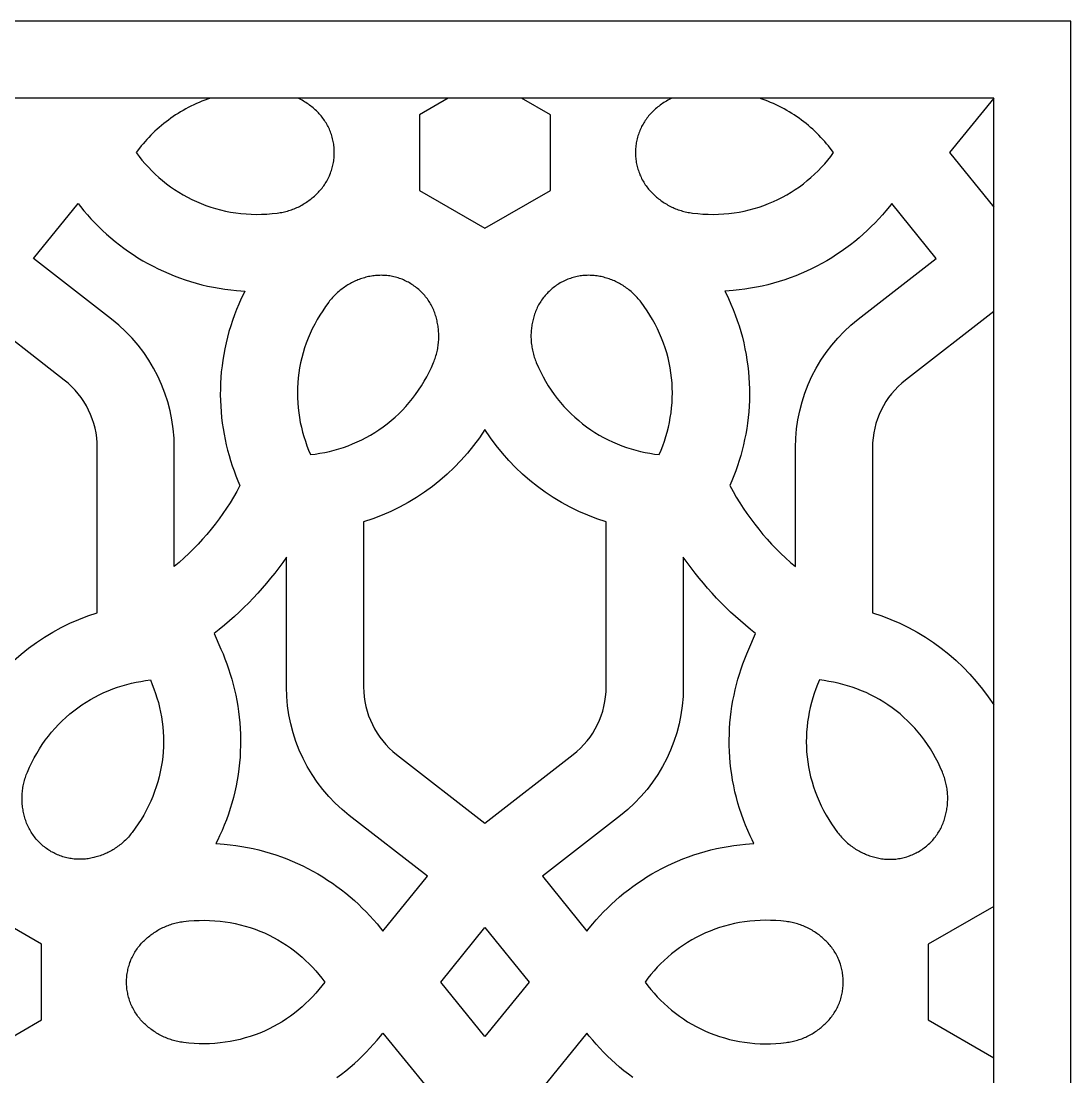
# Model space of a CAD drawing. Extents: x 14322 to 28868, y 1949 to 5319.
# Drawn here: x 27027 to 28868, y 3468 to 5319 of the extents above; entities that cross this region are included whole.
import ezdxf

# ---------------------------------------------------------------- set-up
doc = ezdxf.new("R2010")
doc.units = 0
doc.layers.add('LAYER_01', color=1, linetype='CONTINUOUS')

msp = doc.modelspace()

# ---------------------------------------------------------------- linework, layer by layer
at = {"layer": 'LAYER_01'}
for points in [[(14321.9, 1949.2), (28868, 1949.2), (28868, 5318.8), (14321.9, 5318.8)], [(14457.1, 2084.4), (28732.8, 2084.4), (28732.8, 5183.7), (14457.1, 5183.7)], [(27359.4, 5183.7), (27354.4, 5182), (27349.4, 5180.2), (27344.5, 5178.3), (27339.6, 5176.3), (27334.8, 5174.2), (27330, 5172), (27325.3, 5169.8), (27320.6, 5167.4), (27316, 5164.9), (27311.5, 5162.4), (27307, 5159.8), (27302.6, 5157), (27298.2, 5154.3), (27293.9, 5151.4), (27289.7, 5148.4), (27285.6, 5145.4), (27281.5, 5142.3), (27277.5, 5139.1), (27273.5, 5135.8), (27269.7, 5132.5), (27265.9, 5129.1), (27262.1, 5125.7), (27258.5, 5122.2), (27254.9, 5118.6), (27251.4, 5115), (27248, 5111.3), (27244.7, 5107.6), (27241.4, 5103.8), (27238.2, 5100), (27235.1, 5096.2), (27229.1, 5088.3), (27234.2, 5081.7), (27239.4, 5075.1), (27244.9, 5068.7), (27250.6, 5062.5), (27256.5, 5056.4), (27262.6, 5050.4), (27269, 5044.7), (27275.5, 5039.1), (27282.3, 5033.7), (27289.3, 5028.5), (27296.4, 5023.6), (27303.8, 5018.8), (27311.3, 5014.3), (27319, 5010.1), (27326.9, 5006.1), (27334.9, 5002.3), (27343.1, 4998.9), (27351.4, 4995.7), (27359.9, 4992.8), (27368.4, 4990.1), (27377.1, 4987.8), (27385.9, 4985.8), (27394.8, 4984.1), (27403.7, 4982.6), (27412.7, 4981.5), (27421.8, 4980.7), (27430.9, 4980.2), (27440, 4980), (27449.2, 4980.1), (27458.4, 4980.5), (27467.5, 4981.3), (27476.6, 4982.3), (27479.2, 4982.6), (27481.8, 4983), (27484.3, 4983.5), (27486.8, 4984), (27489.3, 4984.6), (27491.8, 4985.2), (27494.3, 4985.8), (27496.7, 4986.6), (27499.1, 4987.3), (27501.5, 4988.1), (27503.9, 4989), (27506.2, 4989.9), (27508.5, 4990.9), (27510.8, 4991.9), (27513.1, 4992.9), (27515.3, 4994), (27517.5, 4995.2), (27519.7, 4996.3), (27521.9, 4997.6), (27524, 4998.8), (27526.1, 5000.1), (27528.1, 5001.5), (27530.2, 5002.9), (27532.2, 5004.3), (27534.1, 5005.8), (27536, 5007.3), (27537.9, 5008.8), (27539.8, 5010.4), (27541.6, 5011.9), (27543.4, 5013.6), (27545.2, 5015.2), (27546.9, 5016.9), (27548.6, 5018.7), (27550.3, 5020.4), (27551.9, 5022.3), (27553.5, 5024.1), (27555, 5026), (27556.5, 5028), (27558, 5030), (27559.4, 5032), (27560.8, 5034.1), (27562.1, 5036.2), (27563.4, 5038.4), (27564.6, 5040.6), (27565.7, 5042.8), (27566.9, 5045.1), (27567.9, 5047.3), (27568.9, 5049.6), (27569.8, 5052), (27570.7, 5054.3), (27571.5, 5056.7), (27572.3, 5059.1), (27573, 5061.5), (27573.6, 5063.9), (27574.2, 5066.3), (27574.7, 5068.8), (27575.2, 5071.2), (27575.5, 5073.7), (27575.9, 5076.1), (27576.1, 5078.6), (27576.3, 5081), (27576.5, 5083.4), (27576.6, 5085.9), (27576.6, 5088.3), (27576.6, 5090.7), (27576.5, 5093.1), (27576.3, 5095.6), (27576.1, 5098), (27575.9, 5100.5), (27575.5, 5102.9), (27575.2, 5105.4), (27574.7, 5107.8), (27574.2, 5110.2), (27573.6, 5112.7), (27573, 5115.1), (27572.3, 5117.5), (27571.5, 5119.9), (27570.7, 5122.3), (27569.8, 5124.6), (27568.9, 5126.9), (27567.9, 5129.3), (27566.9, 5131.5), (27565.7, 5133.8), (27564.6, 5136), (27563.4, 5138.2), (27562.1, 5140.4), (27560.8, 5142.5), (27559.4, 5144.6), (27558, 5146.6), (27556.5, 5148.6), (27555, 5150.6), (27553.5, 5152.5), (27551.9, 5154.3), (27550.3, 5156.2), (27548.6, 5157.9), (27546.9, 5159.7), (27545.1, 5161.5), (27543.2, 5163.2), (27541.3, 5165), (27539.3, 5166.6), (27537.3, 5168.3), (27535.3, 5169.9), (27533.2, 5171.5), (27531.1, 5173), (27529, 5174.5), (27526.8, 5176), (27524.6, 5177.4), (27522.4, 5178.7), (27520.1, 5180), (27517.8, 5181.3), (27515.4, 5182.5), (27513, 5183.7)], [(27776.1, 5183.7), (27725.8, 5154.6), (27725.8, 5022), (27840.6, 4955.7), (27955.4, 5022), (27955.4, 5154.6), (27905, 5183.7)], [(28168.2, 5183.7), (28165.8, 5182.5), (28163.4, 5181.3), (28161.1, 5180), (28158.8, 5178.7), (28156.6, 5177.4), (28154.4, 5176), (28152.2, 5174.5), (28150.1, 5173), (28147.9, 5171.5), (28145.9, 5169.9), (28143.8, 5168.3), (28141.9, 5166.6), (28139.9, 5165), (28138, 5163.2), (28136.1, 5161.5), (28134.3, 5159.7), (28132.6, 5157.9), (28130.9, 5156.2), (28129.3, 5154.3), (28127.7, 5152.5), (28126.1, 5150.6), (28124.6, 5148.6), (28123.2, 5146.6), (28121.8, 5144.6), (28120.4, 5142.5), (28119.1, 5140.4), (28117.8, 5138.2), (28116.6, 5136), (28115.4, 5133.8), (28114.3, 5131.5), (28113.3, 5129.3), (28112.3, 5126.9), (28111.4, 5124.6), (28110.5, 5122.3), (28109.7, 5119.9), (28108.9, 5117.5), (28108.2, 5115.1), (28107.6, 5112.7), (28107, 5110.2), (28106.5, 5107.8), (28106, 5105.4), (28105.6, 5102.9), (28105.3, 5100.5), (28105, 5098), (28104.8, 5095.6), (28104.7, 5093.1), (28104.6, 5090.7), (28104.6, 5088.3), (28104.6, 5085.9), (28104.7, 5083.4), (28104.8, 5081), (28105, 5078.6), (28105.3, 5076.1), (28105.6, 5073.7), (28106, 5071.2), (28106.5, 5068.8), (28107, 5066.3), (28107.6, 5063.9), (28108.2, 5061.5), (28108.9, 5059.1), (28109.7, 5056.7), (28110.5, 5054.3), (28111.4, 5052), (28112.3, 5049.6), (28113.3, 5047.3), (28114.3, 5045.1), (28115.4, 5042.8), (28116.6, 5040.6), (28117.8, 5038.4), (28119.1, 5036.2), (28120.4, 5034.1), (28121.8, 5032), (28123.2, 5030), (28124.6, 5028), (28126.1, 5026), (28127.7, 5024.1), (28129.3, 5022.3), (28130.9, 5020.4), (28132.6, 5018.7), (28134.3, 5016.9), (28136, 5015.2), (28137.8, 5013.6), (28139.5, 5011.9), (28141.4, 5010.4), (28143.2, 5008.8), (28145.1, 5007.3), (28147.1, 5005.8), (28149, 5004.3), (28151, 5002.9), (28153.1, 5001.5), (28155.1, 5000.1), (28157.2, 4998.8), (28159.3, 4997.6), (28161.5, 4996.3), (28163.6, 4995.2), (28165.9, 4994), (28168.1, 4992.9), (28170.4, 4991.9), (28172.6, 4990.9), (28175, 4989.9), (28177.3, 4989), (28179.7, 4988.1), (28182.1, 4987.3), (28184.5, 4986.6), (28186.9, 4985.8), (28189.4, 4985.2), (28191.9, 4984.6), (28194.4, 4984), (28196.9, 4983.5), (28199.4, 4983), (28202, 4982.6), (28204.6, 4982.3), (28213.7, 4981.3), (28222.8, 4980.5), (28232, 4980.1), (28241.1, 4980), (28250.3, 4980.2), (28259.4, 4980.7), (28268.4, 4981.5), (28277.5, 4982.6), (28286.4, 4984.1), (28295.3, 4985.8), (28304.1, 4987.8), (28312.8, 4990.1), (28321.3, 4992.8), (28329.8, 4995.7), (28338.1, 4998.9), (28346.3, 5002.3), (28354.3, 5006.1), (28362.2, 5010.1), (28369.9, 5014.3), (28377.4, 5018.8), (28384.8, 5023.6), (28391.9, 5028.5), (28398.9, 5033.7), (28405.7, 5039.1), (28412.2, 5044.7), (28418.5, 5050.4), (28424.7, 5056.4), (28430.6, 5062.5), (28436.3, 5068.7), (28441.8, 5075.1), (28447, 5081.7), (28452, 5088.3), (28446.1, 5096.2), (28443, 5100), (28439.8, 5103.8), (28436.5, 5107.6), (28433.2, 5111.3), (28429.7, 5115), (28426.3, 5118.6), (28422.7, 5122.2), (28419, 5125.7), (28415.3, 5129.1), (28411.5, 5132.5), (28407.7, 5135.8), (28403.7, 5139.1), (28399.7, 5142.3), (28395.6, 5145.4), (28391.5, 5148.4), (28387.2, 5151.4), (28383, 5154.3), (28378.6, 5157), (28374.2, 5159.8), (28369.7, 5162.4), (28365.2, 5164.9), (28360.6, 5167.4), (28355.9, 5169.8), (28351.2, 5172), (28346.4, 5174.2), (28341.6, 5176.3), (28336.7, 5178.3), (28331.8, 5180.2), (28326.8, 5182), (28321.8, 5183.7)], [(27708.6, 4859.7), (27706.5, 4860.9), (27704.3, 4862), (27702.2, 4863.1), (27699.9, 4864.1), (27697.7, 4865.1), (27695.4, 4866.1), (27693.1, 4867), (27690.7, 4867.8), (27688.4, 4868.6), (27686, 4869.3), (27683.6, 4869.9), (27681.1, 4870.5), (27678.7, 4871.1), (27676.2, 4871.6), (27673.8, 4872), (27671.3, 4872.3), (27668.8, 4872.6), (27666.3, 4872.8), (27663.8, 4873), (27661.3, 4873.1), (27658.8, 4873.2), (27656.3, 4873.1), (27653.8, 4873.1), (27651.3, 4872.9), (27648.8, 4872.7), (27646.3, 4872.5), (27643.9, 4872.1), (27641.5, 4871.8), (27639.1, 4871.3), (27636.7, 4870.8), (27634.3, 4870.3), (27632, 4869.7), (27629.6, 4869), (27627.3, 4868.3), (27625, 4867.6), (27622.7, 4866.8), (27620.4, 4865.9), (27618.1, 4865.1), (27615.9, 4864.1), (27613.6, 4863.2), (27611.4, 4862.2), (27609.2, 4861.1), (27607, 4860), (27604.8, 4858.8), (27602.7, 4857.6), (27600.5, 4856.4), (27598.4, 4855.1), (27596.3, 4853.7), (27594.3, 4852.4), (27592.2, 4850.9), (27590.2, 4849.4), (27588.2, 4847.9), (27586.2, 4846.3), (27584.3, 4844.7), (27582.4, 4843.1), (27580.5, 4841.3), (27578.7, 4839.6), (27576.9, 4837.8), (27575.1, 4836), (27573.4, 4834.1), (27571.7, 4832.1), (27570, 4830.2), (27568.4, 4828.2), (27566.8, 4826.1), (27561.3, 4818.7), (27556.2, 4811.1), (27551.2, 4803.4), (27546.5, 4795.6), (27542.2, 4787.5), (27538, 4779.4), (27534.2, 4771.2), (27530.7, 4762.8), (27527.4, 4754.3), (27524.5, 4745.8), (27521.8, 4737.2), (27519.5, 4728.5), (27517.5, 4719.7), (27515.8, 4711), (27514.4, 4702.2), (27513.3, 4693.3), (27512.5, 4684.5), (27512, 4675.7), (27511.9, 4666.9), (27512, 4658.1), (27512.4, 4649.4), (27513.2, 4640.7), (27514.2, 4632.1), (27515.4, 4623.6), (27517, 4615.1), (27518.8, 4606.7), (27520.9, 4598.4), (27523.2, 4590.3), (27525.8, 4582.2), (27528.6, 4574.3), (27531.6, 4566.4), (27534.9, 4558.8), (27543.1, 4559.8), (27551.4, 4561.1), (27559.7, 4562.6), (27568, 4564.4), (27576.2, 4566.5), (27584.4, 4568.8), (27592.6, 4571.4), (27600.7, 4574.3), (27608.7, 4577.5), (27616.7, 4580.9), (27624.6, 4584.6), (27632.3, 4588.6), (27640, 4592.9), (27647.5, 4597.5), (27654.9, 4602.3), (27662.2, 4607.4), (27669.3, 4612.7), (27676.2, 4618.3), (27683, 4624.2), (27689.5, 4630.3), (27695.9, 4636.7), (27702, 4643.3), (27708, 4650.1), (27713.7, 4657.1), (27719.1, 4664.4), (27724.4, 4671.8), (27729.4, 4679.5), (27734.1, 4687.3), (27738.6, 4695.3), (27742.8, 4703.4), (27746.7, 4711.7), (27750.4, 4720.1), (27751.4, 4722.5), (27752.3, 4724.9), (27753.2, 4727.3), (27754, 4729.8), (27754.8, 4732.2), (27755.5, 4734.7), (27756.2, 4737.1), (27756.8, 4739.6), (27757.3, 4742.1), (27757.8, 4744.6), (27758.2, 4747), (27758.6, 4749.5), (27758.9, 4752), (27759.2, 4754.5), (27759.4, 4757), (27759.6, 4759.5), (27759.7, 4762), (27759.8, 4764.4), (27759.8, 4766.9), (27759.8, 4769.4), (27759.7, 4771.8), (27759.5, 4774.3), (27759.3, 4776.7), (27759.1, 4779.2), (27758.8, 4781.6), (27758.5, 4784), (27758.1, 4786.4), (27757.7, 4788.8), (27757.2, 4791.2), (27756.7, 4793.6), (27756.2, 4795.9), (27755.6, 4798.3), (27754.9, 4800.6), (27754.2, 4802.9), (27753.4, 4805.3), (27752.6, 4807.6), (27751.7, 4809.9), (27750.8, 4812.2), (27749.8, 4814.4), (27748.7, 4816.7), (27747.6, 4818.9), (27746.4, 4821.1), (27745.2, 4823.3), (27743.9, 4825.4), (27742.6, 4827.5), (27741.2, 4829.6), (27739.7, 4831.7), (27738.2, 4833.7), (27736.7, 4835.6), (27735.1, 4837.6), (27733.4, 4839.5), (27731.7, 4841.3), (27730, 4843.1), (27728.2, 4844.9), (27726.4, 4846.6), (27724.5, 4848.3), (27722.7, 4849.9), (27720.7, 4851.4), (27718.8, 4853), (27716.8, 4854.4), (27714.8, 4855.8), (27712.7, 4857.2), (27710.7, 4858.4)], [(27972.6, 4859.7), (27970.5, 4858.4), (27968.4, 4857.2), (27966.4, 4855.8), (27964.4, 4854.4), (27962.4, 4853), (27960.5, 4851.4), (27958.5, 4849.9), (27956.6, 4848.3), (27954.8, 4846.6), (27953, 4844.9), (27951.2, 4843.1), (27949.5, 4841.3), (27947.8, 4839.5), (27946.1, 4837.6), (27944.5, 4835.6), (27943, 4833.7), (27941.5, 4831.7), (27940, 4829.6), (27938.6, 4827.5), (27937.3, 4825.4), (27936, 4823.3), (27934.8, 4821.1), (27933.6, 4818.9), (27932.5, 4816.7), (27931.4, 4814.4), (27930.4, 4812.2), (27929.4, 4809.9), (27928.6, 4807.6), (27927.7, 4805.3), (27927, 4802.9), (27926.3, 4800.6), (27925.6, 4798.3), (27925, 4795.9), (27924.5, 4793.6), (27924, 4791.2), (27923.5, 4788.8), (27923.1, 4786.4), (27922.7, 4784), (27922.4, 4781.6), (27922.1, 4779.2), (27921.8, 4776.7), (27921.7, 4774.3), (27921.5, 4771.8), (27921.4, 4769.4), (27921.4, 4766.9), (27921.4, 4764.4), (27921.5, 4762), (27921.6, 4759.5), (27921.8, 4757), (27922, 4754.5), (27922.2, 4752), (27922.6, 4749.5), (27923, 4747), (27923.4, 4744.6), (27923.9, 4742.1), (27924.4, 4739.6), (27925, 4737.1), (27925.7, 4734.7), (27926.4, 4732.2), (27927.2, 4729.8), (27928, 4727.3), (27928.8, 4724.9), (27929.8, 4722.5), (27930.7, 4720.1), (27934.4, 4711.7), (27938.4, 4703.4), (27942.6, 4695.3), (27947.1, 4687.3), (27951.8, 4679.5), (27956.8, 4671.8), (27962.1, 4664.4), (27967.5, 4657.1), (27973.2, 4650.1), (27979.2, 4643.3), (27985.3, 4636.7), (27991.7, 4630.3), (27998.2, 4624.2), (28005, 4618.3), (28011.9, 4612.7), (28019, 4607.4), (28026.2, 4602.3), (28033.6, 4597.5), (28041.2, 4592.9), (28048.8, 4588.6), (28056.6, 4584.6), (28064.5, 4580.9), (28072.5, 4577.5), (28080.5, 4574.3), (28088.6, 4571.4), (28096.8, 4568.8), (28105, 4566.5), (28113.2, 4564.4), (28121.5, 4562.6), (28129.8, 4561.1), (28138, 4559.8), (28146.3, 4558.8), (28149.6, 4566.4), (28152.6, 4574.3), (28155.4, 4582.2), (28158, 4590.3), (28160.3, 4598.4), (28162.4, 4606.7), (28164.2, 4615.1), (28165.7, 4623.6), (28167, 4632.1), (28168, 4640.7), (28168.8, 4649.4), (28169.2, 4658.1), (28169.3, 4666.9), (28169.2, 4675.7), (28168.7, 4684.5), (28167.9, 4693.3), (28166.8, 4702.2), (28165.4, 4711), (28163.7, 4719.7), (28161.7, 4728.5), (28159.4, 4737.2), (28156.7, 4745.8), (28153.8, 4754.3), (28150.5, 4762.8), (28147, 4771.2), (28143.2, 4779.4), (28139, 4787.5), (28134.6, 4795.6), (28130, 4803.4), (28125, 4811.1), (28119.8, 4818.7), (28114.4, 4826.1), (28112.8, 4828.2), (28111.2, 4830.2), (28109.5, 4832.1), (28107.8, 4834.1), (28106.1, 4836), (28104.3, 4837.8), (28102.5, 4839.6), (28100.6, 4841.3), (28098.8, 4843.1), (28096.9, 4844.7), (28094.9, 4846.3), (28093, 4847.9), (28091, 4849.4), (28089, 4850.9), (28086.9, 4852.4), (28084.9, 4853.7), (28082.8, 4855.1), (28080.7, 4856.4), (28078.5, 4857.6), (28076.4, 4858.8), (28074.2, 4860), (28072, 4861.1), (28069.8, 4862.2), (28067.6, 4863.2), (28065.3, 4864.1), (28063, 4865.1), (28060.8, 4865.9), (28058.5, 4866.8), (28056.2, 4867.6), (28053.9, 4868.3), (28051.6, 4869), (28049.2, 4869.7), (28046.9, 4870.3), (28044.5, 4870.8), (28042.1, 4871.3), (28039.7, 4871.8), (28037.3, 4872.1), (28034.8, 4872.5), (28032.4, 4872.7), (28029.9, 4872.9), (28027.4, 4873.1), (28024.9, 4873.1), (28022.4, 4873.2), (28019.9, 4873.1), (28017.4, 4873), (28014.9, 4872.8), (28012.4, 4872.6), (28009.9, 4872.3), (28007.4, 4872), (28005, 4871.6), (28002.5, 4871.1), (28000, 4870.5), (27997.6, 4869.9), (27995.2, 4869.3), (27992.8, 4868.6), (27990.4, 4867.8), (27988.1, 4867), (27985.8, 4866.1), (27983.5, 4865.1), (27981.2, 4864.1), (27979, 4863.1), (27976.8, 4862), (27974.7, 4860.9)], [(27080.3, 3862.6), (27078.3, 3863.9), (27076.2, 3865.2), (27074.2, 3866.5), (27072.2, 3867.9), (27070.2, 3869.4), (27068.2, 3870.9), (27066.3, 3872.4), (27064.4, 3874.1), (27062.6, 3875.7), (27060.7, 3877.4), (27059, 3879.2), (27057.2, 3881), (27055.5, 3882.8), (27053.9, 3884.7), (27052.3, 3886.7), (27050.7, 3888.6), (27049.2, 3890.7), (27047.8, 3892.7), (27046.4, 3894.8), (27045, 3896.9), (27043.8, 3899.1), (27042.5, 3901.2), (27041.3, 3903.4), (27040.2, 3905.7), (27039.2, 3907.9), (27038.2, 3910.2), (27037.2, 3912.4), (27036.3, 3914.7), (27035.5, 3917.1), (27034.7, 3919.4), (27034, 3921.7), (27033.4, 3924), (27032.8, 3926.4), (27032.2, 3928.7), (27031.7, 3931.1), (27031.2, 3933.5), (27030.8, 3935.9), (27030.4, 3938.3), (27030.1, 3940.7), (27029.8, 3943.1), (27029.6, 3945.6), (27029.4, 3948), (27029.3, 3950.5), (27029.2, 3952.9), (27029.2, 3955.4), (27029.2, 3957.9), (27029.2, 3960.4), (27029.3, 3962.8), (27029.5, 3965.3), (27029.7, 3967.8), (27030, 3970.3), (27030.3, 3972.8), (27030.7, 3975.3), (27031.2, 3977.8), (27031.6, 3980.2), (27032.2, 3982.7), (27032.8, 3985.2), (27033.4, 3987.6), (27034.2, 3990.1), (27034.9, 3992.6), (27035.7, 3995), (27036.6, 3997.4), (27037.5, 3999.8), (27038.5, 4002.2), (27042.2, 4010.7), (27046.2, 4018.9), (27050.4, 4027.1), (27054.9, 4035), (27059.6, 4042.9), (27064.6, 4050.5), (27069.8, 4057.9), (27075.3, 4065.2), (27081, 4072.2), (27086.9, 4079.1), (27093.1, 4085.6), (27099.4, 4092), (27106, 4098.1), (27112.7, 4104), (27119.7, 4109.6), (27126.8, 4115), (27134, 4120), (27141.4, 4124.9), (27148.9, 4129.4), (27156.6, 4133.7), (27164.4, 4137.7), (27172.3, 4141.4), (27180.2, 4144.8), (27188.3, 4148), (27196.4, 4150.9), (27204.5, 4153.5), (27212.8, 4155.8), (27221, 4157.9), (27229.3, 4159.7), (27237.5, 4161.2), (27245.8, 4162.5), (27254.1, 4163.6), (27257.3, 4155.9), (27260.3, 4148.1), (27263.2, 4140.1), (27265.7, 4132.1), (27268.1, 4123.9), (27270.1, 4115.6), (27272, 4107.2), (27273.5, 4098.8), (27274.8, 4090.2), (27275.8, 4081.6), (27276.5, 4072.9), (27277, 4064.2), (27277.1, 4055.4), (27276.9, 4046.6), (27276.4, 4037.8), (27275.7, 4029), (27274.6, 4020.2), (27273.2, 4011.4), (27271.5, 4002.6), (27269.4, 3993.9), (27267.1, 3985.2), (27264.5, 3976.5), (27261.5, 3968), (27258.3, 3959.5), (27254.8, 3951.2), (27250.9, 3942.9), (27246.8, 3934.8), (27242.4, 3926.8), (27237.7, 3918.9), (27232.8, 3911.2), (27227.6, 3903.6), (27222.2, 3896.2), (27220.6, 3894.2), (27218.9, 3892.1), (27217.3, 3890.2), (27215.6, 3888.3), (27213.8, 3886.4), (27212.1, 3884.5), (27210.3, 3882.7), (27208.4, 3881), (27206.5, 3879.3), (27204.6, 3877.6), (27202.7, 3876), (27200.7, 3874.4), (27198.8, 3872.9), (27196.7, 3871.4), (27194.7, 3870), (27192.6, 3868.6), (27190.5, 3867.2), (27188.4, 3865.9), (27186.3, 3864.7), (27184.1, 3863.5), (27182, 3862.3), (27179.8, 3861.2), (27177.5, 3860.2), (27175.3, 3859.1), (27173.1, 3858.2), (27170.8, 3857.2), (27168.5, 3856.4), (27166.3, 3855.5), (27164, 3854.8), (27161.6, 3854), (27159.3, 3853.3), (27157, 3852.7), (27154.7, 3852.1), (27152.3, 3851.5), (27149.9, 3851), (27147.5, 3850.6), (27145.1, 3850.2), (27142.6, 3849.9), (27140.1, 3849.6), (27137.7, 3849.4), (27135.2, 3849.3), (27132.7, 3849.2), (27130.2, 3849.2), (27127.7, 3849.2), (27125.2, 3849.3), (27122.7, 3849.5), (27120.2, 3849.7), (27117.7, 3850), (27115.2, 3850.4), (27112.7, 3850.8), (27110.3, 3851.2), (27107.8, 3851.8), (27105.4, 3852.4), (27103, 3853), (27100.6, 3853.8), (27098.2, 3854.5), (27095.9, 3855.4), (27093.6, 3856.3), (27091.3, 3857.2), (27089, 3858.2), (27086.8, 3859.2), (27084.6, 3860.3), (27082.5, 3861.5)], [(28600.8, 3862.6), (28602.9, 3863.9), (28605, 3865.2), (28607, 3866.5), (28609, 3867.9), (28611, 3869.4), (28613, 3870.9), (28614.9, 3872.4), (28616.8, 3874.1), (28618.6, 3875.7), (28620.5, 3877.4), (28622.2, 3879.2), (28624, 3881), (28625.7, 3882.8), (28627.3, 3884.7), (28628.9, 3886.7), (28630.5, 3888.6), (28632, 3890.7), (28633.4, 3892.7), (28634.8, 3894.8), (28636.1, 3896.9), (28637.4, 3899.1), (28638.7, 3901.2), (28639.8, 3903.4), (28641, 3905.7), (28642, 3907.9), (28643, 3910.2), (28644, 3912.4), (28644.9, 3914.7), (28645.7, 3917.1), (28646.5, 3919.4), (28647.2, 3921.7), (28647.8, 3924), (28648.4, 3926.4), (28649, 3928.7), (28649.5, 3931.1), (28649.9, 3933.5), (28650.4, 3935.9), (28650.7, 3938.3), (28651.1, 3940.7), (28651.4, 3943.1), (28651.6, 3945.6), (28651.8, 3948), (28651.9, 3950.5), (28652, 3952.9), (28652, 3955.4), (28652, 3957.9), (28652, 3960.4), (28651.8, 3962.8), (28651.7, 3965.3), (28651.4, 3967.8), (28651.2, 3970.3), (28650.8, 3972.8), (28650.5, 3975.3), (28650, 3977.8), (28649.5, 3980.2), (28649, 3982.7), (28648.4, 3985.2), (28647.7, 3987.6), (28647, 3990.1), (28646.3, 3992.6), (28645.5, 3995), (28644.6, 3997.4), (28643.7, 3999.8), (28642.7, 4002.2), (28639, 4010.7), (28635, 4018.9), (28630.8, 4027.1), (28626.3, 4035), (28621.6, 4042.9), (28616.6, 4050.5), (28611.4, 4057.9), (28605.9, 4065.2), (28600.2, 4072.2), (28594.3, 4079.1), (28588.1, 4085.6), (28581.8, 4092), (28575.2, 4098.1), (28568.5, 4104), (28561.5, 4109.6), (28554.4, 4115), (28547.2, 4120), (28539.8, 4124.9), (28532.2, 4129.4), (28524.6, 4133.7), (28516.8, 4137.7), (28508.9, 4141.4), (28501, 4144.8), (28492.9, 4148), (28484.8, 4150.9), (28476.6, 4153.5), (28468.4, 4155.8), (28460.2, 4157.9), (28451.9, 4159.7), (28443.7, 4161.2), (28435.4, 4162.5), (28427.1, 4163.6), (28423.9, 4155.9), (28420.8, 4148.1), (28418, 4140.1), (28415.5, 4132.1), (28413.1, 4123.9), (28411.1, 4115.6), (28409.2, 4107.2), (28407.7, 4098.8), (28406.4, 4090.2), (28405.4, 4081.6), (28404.7, 4072.9), (28404.2, 4064.2), (28404.1, 4055.4), (28404.3, 4046.6), (28404.7, 4037.8), (28405.5, 4029), (28406.6, 4020.2), (28408, 4011.4), (28409.7, 4002.6), (28411.7, 3993.9), (28414.1, 3985.2), (28416.7, 3976.5), (28419.6, 3968), (28422.9, 3959.5), (28426.4, 3951.2), (28430.3, 3942.9), (28434.4, 3934.8), (28438.8, 3926.8), (28443.5, 3918.9), (28448.4, 3911.2), (28453.6, 3903.6), (28459, 3896.2), (28460.6, 3894.2), (28462.2, 3892.1), (28463.9, 3890.2), (28465.6, 3888.3), (28467.4, 3886.4), (28469.1, 3884.5), (28470.9, 3882.7), (28472.8, 3881), (28474.6, 3879.3), (28476.5, 3877.6), (28478.5, 3876), (28480.4, 3874.4), (28482.4, 3872.9), (28484.4, 3871.4), (28486.5, 3870), (28488.6, 3868.6), (28490.6, 3867.2), (28492.8, 3865.9), (28494.9, 3864.7), (28497.1, 3863.5), (28499.2, 3862.3), (28501.4, 3861.2), (28503.6, 3860.2), (28505.9, 3859.1), (28508.1, 3858.2), (28510.4, 3857.2), (28512.6, 3856.4), (28514.9, 3855.5), (28517.2, 3854.8), (28519.5, 3854), (28521.9, 3853.3), (28524.2, 3852.7), (28526.5, 3852.1), (28528.9, 3851.5), (28531.3, 3851), (28533.7, 3850.6), (28536.1, 3850.2), (28538.6, 3849.9), (28541, 3849.6), (28543.5, 3849.4), (28546, 3849.3), (28548.5, 3849.2), (28551, 3849.2), (28553.5, 3849.2), (28556, 3849.3), (28558.5, 3849.5), (28561, 3849.7), (28563.5, 3850), (28566, 3850.4), (28568.5, 3850.8), (28570.9, 3851.2), (28573.4, 3851.8), (28575.8, 3852.4), (28578.2, 3853), (28580.6, 3853.8), (28583, 3854.5), (28585.3, 3855.4), (28587.6, 3856.3), (28589.9, 3857.2), (28592.2, 3858.2), (28594.4, 3859.2), (28596.6, 3860.3), (28598.7, 3861.5)], [(26948.4, 3766.6), (26833.5, 3700.3), (26833.5, 3567.7), (26948.4, 3501.4), (27063.2, 3567.7), (27063.2, 3700.3)], [(27212.3, 3634), (27212.4, 3636.4), (27212.5, 3638.9), (27212.6, 3641.3), (27212.8, 3643.8), (27213.1, 3646.2), (27213.4, 3648.7), (27213.8, 3651.1), (27214.3, 3653.5), (27214.8, 3656), (27215.3, 3658.4), (27216, 3660.8), (27216.7, 3663.2), (27217.4, 3665.6), (27218.2, 3668), (27219.1, 3670.3), (27220.1, 3672.7), (27221.1, 3675), (27222.1, 3677.3), (27223.2, 3679.5), (27224.4, 3681.7), (27225.6, 3683.9), (27226.8, 3686.1), (27228.2, 3688.2), (27229.5, 3690.3), (27230.9, 3692.3), (27232.4, 3694.3), (27233.9, 3696.3), (27235.5, 3698.2), (27237, 3700.1), (27238.7, 3701.9), (27240.3, 3703.7), (27242, 3705.4), (27243.8, 3707.1), (27245.5, 3708.7), (27247.3, 3710.4), (27249.1, 3712), (27251, 3713.5), (27252.9, 3715.1), (27254.8, 3716.6), (27256.8, 3718), (27258.8, 3719.4), (27260.8, 3720.8), (27262.9, 3722.2), (27265, 3723.5), (27267.1, 3724.7), (27269.2, 3726), (27271.4, 3727.2), (27273.6, 3728.3), (27275.9, 3729.4), (27278.1, 3730.4), (27280.4, 3731.4), (27282.7, 3732.4), (27285.1, 3733.3), (27287.4, 3734.2), (27289.8, 3735), (27292.2, 3735.8), (27294.7, 3736.5), (27297.1, 3737.1), (27299.6, 3737.8), (27302.1, 3738.3), (27304.7, 3738.8), (27307.2, 3739.3), (27309.8, 3739.7), (27312.3, 3740.1), (27321.5, 3741.1), (27330.6, 3741.8), (27339.8, 3742.2), (27348.9, 3742.3), (27358, 3742.1), (27367.1, 3741.6), (27376.2, 3740.8), (27385.2, 3739.7), (27394.2, 3738.3), (27403, 3736.5), (27411.8, 3734.5), (27420.5, 3732.2), (27429.1, 3729.6), (27437.6, 3726.7), (27445.9, 3723.5), (27454.1, 3720), (27462.1, 3716.3), (27470, 3712.3), (27477.7, 3708), (27485.2, 3703.5), (27492.5, 3698.8), (27499.7, 3693.8), (27506.7, 3688.6), (27513.4, 3683.2), (27520, 3677.7), (27526.3, 3671.9), (27532.4, 3666), (27538.4, 3659.8), (27544.1, 3653.6), (27549.5, 3647.2), (27554.8, 3640.7), (27559.8, 3634), (27554.8, 3627.4), (27549.5, 3620.9), (27544.1, 3614.5), (27538.4, 3608.2), (27532.4, 3602.1), (27526.3, 3596.2), (27520, 3590.4), (27513.4, 3584.8), (27506.7, 3579.4), (27499.7, 3574.2), (27492.5, 3569.3), (27485.2, 3564.5), (27477.7, 3560), (27470, 3555.8), (27462.1, 3551.8), (27454.1, 3548), (27445.9, 3544.6), (27437.6, 3541.4), (27429.1, 3538.5), (27420.5, 3535.9), (27411.8, 3533.5), (27403, 3531.5), (27394.2, 3529.8), (27385.2, 3528.4), (27376.2, 3527.3), (27367.1, 3526.4), (27358, 3525.9), (27348.9, 3525.7), (27339.8, 3525.9), (27330.6, 3526.3), (27321.5, 3527), (27312.3, 3528), (27309.8, 3528.3), (27307.2, 3528.7), (27304.7, 3529.2), (27302.1, 3529.7), (27299.6, 3530.3), (27297.1, 3530.9), (27294.7, 3531.6), (27292.2, 3532.3), (27289.8, 3533), (27287.4, 3533.9), (27285.1, 3534.7), (27282.7, 3535.6), (27280.4, 3536.6), (27278.1, 3537.6), (27275.9, 3538.7), (27273.6, 3539.8), (27271.4, 3540.9), (27269.2, 3542.1), (27267.1, 3543.3), (27265, 3544.6), (27262.9, 3545.9), (27260.8, 3547.2), (27258.8, 3548.6), (27256.8, 3550), (27254.8, 3551.5), (27252.9, 3553), (27251, 3554.5), (27249.1, 3556.1), (27247.3, 3557.7), (27245.5, 3559.3), (27243.8, 3561), (27242, 3562.7), (27240.3, 3564.4), (27238.7, 3566.2), (27237, 3568), (27235.5, 3569.8), (27233.9, 3571.8), (27232.4, 3573.7), (27230.9, 3575.7), (27229.5, 3577.8), (27228.2, 3579.8), (27226.8, 3582), (27225.6, 3584.1), (27224.4, 3586.3), (27223.2, 3588.5), (27222.1, 3590.8), (27221.1, 3593.1), (27220.1, 3595.4), (27219.1, 3597.7), (27218.2, 3600.1), (27217.4, 3602.4), (27216.7, 3604.8), (27216, 3607.2), (27215.3, 3609.6), (27214.8, 3612.1), (27214.3, 3614.5), (27213.8, 3617), (27213.4, 3619.4), (27213.1, 3621.8), (27212.8, 3624.3), (27212.6, 3626.7), (27212.5, 3629.2), (27212.4, 3631.6)], [(28468.8, 3634), (28468.8, 3636.4), (28468.7, 3638.9), (28468.6, 3641.3), (28468.4, 3643.8), (28468.1, 3646.2), (28467.8, 3648.7), (28467.4, 3651.1), (28466.9, 3653.5), (28466.4, 3656), (28465.8, 3658.4), (28465.2, 3660.8), (28464.5, 3663.2), (28463.8, 3665.6), (28462.9, 3668), (28462.1, 3670.3), (28461.1, 3672.7), (28460.1, 3675), (28459.1, 3677.3), (28458, 3679.5), (28456.8, 3681.7), (28455.6, 3683.9), (28454.3, 3686.1), (28453, 3688.2), (28451.7, 3690.3), (28450.2, 3692.3), (28448.8, 3694.3), (28447.3, 3696.3), (28445.7, 3698.2), (28444.1, 3700.1), (28442.5, 3701.9), (28440.9, 3703.7), (28439.2, 3705.4), (28437.4, 3707.1), (28435.7, 3708.7), (28433.9, 3710.4), (28432, 3712), (28430.2, 3713.5), (28428.3, 3715.1), (28426.4, 3716.6), (28424.4, 3718), (28422.4, 3719.4), (28420.4, 3720.8), (28418.3, 3722.2), (28416.2, 3723.5), (28414.1, 3724.7), (28412, 3726), (28409.8, 3727.2), (28407.6, 3728.3), (28405.3, 3729.4), (28403.1, 3730.4), (28400.8, 3731.4), (28398.5, 3732.4), (28396.1, 3733.3), (28393.7, 3734.2), (28391.4, 3735), (28388.9, 3735.8), (28386.5, 3736.5), (28384, 3737.1), (28381.6, 3737.8), (28379.1, 3738.3), (28376.5, 3738.8), (28374, 3739.3), (28371.4, 3739.7), (28368.9, 3740.1), (28359.7, 3741.1), (28350.6, 3741.8), (28341.4, 3742.2), (28332.3, 3742.3), (28323.1, 3742.1), (28314, 3741.6), (28305, 3740.8), (28296, 3739.7), (28287, 3738.3), (28278.1, 3736.5), (28269.4, 3734.5), (28260.7, 3732.2), (28252.1, 3729.6), (28243.6, 3726.7), (28235.3, 3723.5), (28227.1, 3720), (28219.1, 3716.3), (28211.2, 3712.3), (28203.5, 3708), (28196, 3703.5), (28188.6, 3698.8), (28181.5, 3693.8), (28174.5, 3688.6), (28167.8, 3683.2), (28161.2, 3677.7), (28154.9, 3671.9), (28148.7, 3666), (28142.8, 3659.8), (28137.1, 3653.6), (28131.7, 3647.2), (28126.4, 3640.7), (28121.4, 3634), (28126.4, 3627.4), (28131.7, 3620.9), (28137.1, 3614.5), (28142.8, 3608.2), (28148.7, 3602.1), (28154.9, 3596.2), (28161.2, 3590.4), (28167.8, 3584.8), (28174.5, 3579.4), (28181.5, 3574.2), (28188.6, 3569.3), (28196, 3564.5), (28203.5, 3560), (28211.2, 3555.8), (28219.1, 3551.8), (28227.1, 3548), (28235.3, 3544.6), (28243.6, 3541.4), (28252.1, 3538.5), (28260.7, 3535.9), (28269.4, 3533.5), (28278.1, 3531.5), (28287, 3529.8), (28296, 3528.4), (28305, 3527.3), (28314, 3526.4), (28323.1, 3525.9), (28332.3, 3525.7), (28341.4, 3525.9), (28350.6, 3526.3), (28359.7, 3527), (28368.9, 3528), (28371.4, 3528.3), (28374, 3528.7), (28376.5, 3529.2), (28379.1, 3529.7), (28381.6, 3530.3), (28384, 3530.9), (28386.5, 3531.6), (28388.9, 3532.3), (28391.4, 3533), (28393.7, 3533.9), (28396.1, 3534.7), (28398.5, 3535.6), (28400.8, 3536.6), (28403.1, 3537.6), (28405.3, 3538.7), (28407.6, 3539.8), (28409.8, 3540.9), (28412, 3542.1), (28414.1, 3543.3), (28416.2, 3544.6), (28418.3, 3545.9), (28420.4, 3547.2), (28422.4, 3548.6), (28424.4, 3550), (28426.4, 3551.5), (28428.3, 3553), (28430.2, 3554.5), (28432, 3556.1), (28433.9, 3557.7), (28435.7, 3559.3), (28437.4, 3561), (28439.2, 3562.7), (28440.9, 3564.4), (28442.5, 3566.2), (28444.1, 3568), (28445.7, 3569.8), (28447.3, 3571.8), (28448.8, 3573.7), (28450.2, 3575.7), (28451.7, 3577.8), (28453, 3579.8), (28454.3, 3582), (28455.6, 3584.1), (28456.8, 3586.3), (28458, 3588.5), (28459.1, 3590.8), (28460.1, 3593.1), (28461.1, 3595.4), (28462.1, 3597.7), (28462.9, 3600.1), (28463.8, 3602.4), (28464.5, 3604.8), (28465.2, 3607.2), (28465.8, 3609.6), (28466.4, 3612.1), (28466.9, 3614.5), (28467.4, 3617), (28467.8, 3619.4), (28468.1, 3621.8), (28468.4, 3624.3), (28468.6, 3626.7), (28468.7, 3629.2), (28468.8, 3631.6)], [(27840.6, 3729.4), (27918, 3634), (27840.6, 3538.6), (27763.2, 3634)]]:
    msp.add_lwpolyline(points, close=True, dxfattribs=at)
for points in [[(28732.8, 5183.7), (28655.4, 5088.3), (28732.8, 4992.9)], [(28732.8, 3766.6), (28618, 3700.3), (28618, 3567.7), (28732.8, 3501.4)], [(27581.2, 3466.4), (27589.1, 3472.4), (27596.8, 3478.4), (27604.4, 3484.7), (27611.7, 3491.1), (27618.8, 3497.6), (27625.7, 3504.3), (27632.5, 3511.1), (27639, 3518), (27645.4, 3525), (27651.5, 3532.1), (27657.5, 3539.4), (27661.6, 3544.6), (27739.8, 3448.3)], [(28100, 3466.4), (28092.1, 3472.4), (28084.4, 3478.4), (28076.8, 3484.7), (28069.5, 3491.1), (28062.4, 3497.6), (28055.4, 3504.3), (28048.7, 3511.1), (28042.2, 3518), (28035.8, 3525), (28029.7, 3532.1), (28023.7, 3539.4), (28019.5, 3544.6), (27941.4, 3448.3)]]:
    msp.add_lwpolyline(points, dxfattribs=at)
for points in [[(27411.1, 4504.4, -0.097387), (27296.1, 4362.4), (27296.1, 4571, 0.231422), (27186.1, 4796.1), (27049.1, 4902.6), (27127.3, 4998.9), (27131.5, 4993.6), (27137.5, 4986.4), (27143.6, 4979.3), (27149.9, 4972.3), (27156.5, 4965.4), (27163.2, 4958.6), (27170.1, 4951.9), (27177.3, 4945.3), (27184.6, 4939), (27192.1, 4932.7), (27199.8, 4926.6), (27207.7, 4920.7), (27215.8, 4915), (27224, 4909.4), (27232.4, 4904), (27241, 4898.8), (27249.8, 4893.8), (27258.7, 4889.1), (27267.7, 4884.5), (27276.9, 4880.2), (27286.2, 4876.1), (27295.7, 4872.3), (27305.2, 4868.6), (27314.9, 4865.3), (27324.7, 4862.2), (27334.5, 4859.3), (27344.5, 4856.7), (27354.5, 4854.3), (27364.5, 4852.2), (27374.7, 4850.4), (27384.8, 4848.8), (27395, 4847.5), (27405.3, 4846.5), (27412.6, 4845.9), (27419.9, 4845.4), (27416.7, 4838.8), (27413.5, 4832.2), (27409.3, 4822.8), (27405.3, 4813.3), (27401.6, 4803.7), (27398.1, 4794.1), (27394.9, 4784.3), (27391.9, 4774.4), (27389.2, 4764.5), (27386.8, 4754.6), (27384.6, 4744.5), (27382.7, 4734.5), (27381, 4724.4), (27379.7, 4714.3), (27378.5, 4704.2), (27377.7, 4694.1), (27377.1, 4684), (27376.8, 4673.9), (27376.7, 4663.8), (27376.9, 4653.8), (27377.4, 4643.8), (27378.1, 4633.9), (27379, 4624), (27380.2, 4614.2), (27381.6, 4604.5), (27383.3, 4594.8), (27385.1, 4585.3), (27387.2, 4575.9), (27389.5, 4566.5), (27392.1, 4557.3), (27394.8, 4548.2), (27397.7, 4539.2), (27400.8, 4530.3), (27404.1, 4521.5), (27407.5, 4512.9)], [(28385.1, 4571, -0.231422), (28495.1, 4796.1), (28632, 4902.6), (28553.9, 4998.9), (28549.7, 4993.6), (28543.7, 4986.4), (28537.6, 4979.3), (28531.3, 4972.3), (28524.7, 4965.4), (28518, 4958.6), (28511.1, 4951.9), (28503.9, 4945.3), (28496.6, 4939), (28489.1, 4932.7), (28481.4, 4926.6), (28473.5, 4920.7), (28465.4, 4915), (28457.1, 4909.4), (28448.7, 4904), (28440.1, 4898.8), (28431.4, 4893.8), (28422.5, 4889.1), (28413.5, 4884.5), (28404.3, 4880.2), (28395, 4876.1), (28385.5, 4872.3), (28376, 4868.6), (28366.3, 4865.3), (28356.5, 4862.2), (28346.7, 4859.3), (28336.7, 4856.7), (28326.7, 4854.3), (28316.7, 4852.2), (28306.5, 4850.4), (28296.4, 4848.8), (28286.2, 4847.5), (28275.9, 4846.5), (28268.6, 4845.9), (28261.3, 4845.4), (28264.5, 4838.8), (28267.7, 4832.2), (28271.9, 4822.8), (28275.9, 4813.3), (28279.6, 4803.7), (28283.1, 4794.1), (28286.3, 4784.3), (28289.3, 4774.4), (28292, 4764.5), (28294.4, 4754.6), (28296.6, 4744.5), (28298.5, 4734.5), (28300.1, 4724.4), (28301.5, 4714.3), (28302.6, 4704.2), (28303.5, 4694.1), (28304.1, 4684), (28304.4, 4673.9), (28304.5, 4663.8), (28304.3, 4653.8), (28303.8, 4643.8), (28303.1, 4633.9), (28302.2, 4624), (28301, 4614.2), (28299.6, 4604.5), (28297.9, 4594.8), (28296, 4585.3), (28293.9, 4575.9), (28291.6, 4566.5), (28289.1, 4557.3), (28286.4, 4548.2), (28283.5, 4539.2), (28280.4, 4530.3), (28277.1, 4521.5), (28273.7, 4512.9), (28270.1, 4504.4, 0.097387), (28385.1, 4362.4)], [(27161, 4281.5), (27161, 4571, 0.231422), (27103.1, 4689.4), (26948.4, 4809.8), (26793.6, 4689.4, 0.231422), (26735.7, 4571), (26735.7, 4281.5, -0.175132), (26948.4, 4119.8), (26948.4, 4119.8, -0.175132)], [(27840.6, 4602.6, -0.175132), (27628, 4440.8), (27628, 4151.3, 0.231422), (27685.9, 4032.9), (27840.6, 3912.5), (27995.3, 4032.9, 0.231422), (28053.2, 4151.3), (28053.2, 4440.8, -0.175132)], [(27377.8, 4217.9), (27381.5, 4209.4), (27384.9, 4200.8), (27388.2, 4192), (27391.3, 4183.2), (27394.2, 4174.1), (27396.9, 4165), (27399.4, 4155.8), (27401.7, 4146.5), (27403.8, 4137), (27405.7, 4127.5), (27407.3, 4117.8), (27408.8, 4108.1), (27409.9, 4098.3), (27410.9, 4088.5), (27411.6, 4078.5), (27412, 4068.5), (27412.2, 4058.5), (27412.2, 4048.5), (27411.8, 4038.4), (27411.3, 4028.3), (27410.4, 4018.1), (27409.3, 4008), (27407.9, 3997.9), (27406.3, 3987.8), (27404.3, 3977.8), (27402.2, 3967.8), (27399.7, 3957.8), (27397, 3947.9), (27394.1, 3938), (27390.8, 3928.3), (27387.4, 3918.6), (27383.6, 3909), (27379.7, 3899.5), (27375.5, 3890.1), (27372.3, 3883.5), (27369, 3876.9), (27376.4, 3876.4), (27383.7, 3875.9), (27393.9, 3874.8), (27404.1, 3873.5), (27414.3, 3871.9), (27424.4, 3870.1), (27434.5, 3868), (27444.5, 3865.6), (27454.4, 3863), (27464.3, 3860.2), (27474.1, 3857), (27483.7, 3853.7), (27493.3, 3850.1), (27502.7, 3846.2), (27512, 3842.1), (27521.2, 3837.8), (27530.3, 3833.2), (27539.2, 3828.5), (27547.9, 3823.5), (27556.5, 3818.3), (27564.9, 3812.9), (27573.2, 3807.4), (27581.2, 3801.6), (27589.1, 3795.7), (27596.8, 3789.6), (27604.4, 3783.4), (27611.7, 3777), (27618.8, 3770.4), (27625.7, 3763.8), (27632.5, 3757), (27639, 3750.1), (27645.4, 3743), (27651.5, 3735.9), (27657.5, 3728.7), (27661.6, 3723.4), (27739.8, 3819.7), (27602.9, 3926.2, -0.231422), (27492.8, 4151.3), (27492.8, 4379.1, -0.076243), (27365.9, 4245)], [(28188.4, 4379.1), (28188.4, 4151.3, -0.231422), (28078.3, 3926.2), (27941.4, 3819.7), (28019.5, 3723.4), (28023.7, 3728.7), (28029.7, 3735.9), (28035.8, 3743), (28042.2, 3750.1), (28048.7, 3757), (28055.4, 3763.8), (28062.4, 3770.4), (28069.5, 3777), (28076.8, 3783.4), (28084.4, 3789.6), (28092.1, 3795.7), (28100, 3801.6), (28108, 3807.4), (28116.3, 3812.9), (28124.7, 3818.3), (28133.3, 3823.5), (28142, 3828.5), (28150.9, 3833.2), (28160, 3837.8), (28169.2, 3842.1), (28178.5, 3846.2), (28187.9, 3850.1), (28197.5, 3853.7), (28207.1, 3857), (28216.9, 3860.2), (28226.8, 3863), (28236.7, 3865.6), (28246.7, 3868), (28256.8, 3870.1), (28266.9, 3871.9), (28277.1, 3873.5), (28287.3, 3874.8), (28297.5, 3875.9), (28304.8, 3876.4), (28312.2, 3876.9), (28308.9, 3883.5), (28305.7, 3890.1), (28301.5, 3899.5), (28297.6, 3909), (28293.8, 3918.6), (28290.4, 3928.3), (28287.1, 3938), (28284.2, 3947.9), (28281.5, 3957.8), (28279, 3967.8), (28276.8, 3977.8), (28274.9, 3987.8), (28273.3, 3997.9), (28271.9, 4008), (28270.8, 4018.1), (28269.9, 4028.3), (28269.3, 4038.4), (28269, 4048.5), (28269, 4058.5), (28269.2, 4068.5), (28269.6, 4078.5), (28270.3, 4088.5), (28271.2, 4098.3), (28272.4, 4108.1), (28273.8, 4117.8), (28275.5, 4127.5), (28277.4, 4137), (28279.5, 4146.5), (28281.8, 4155.8), (28284.3, 4165), (28287, 4174.1), (28289.9, 4183.2), (28293, 4192), (28296.3, 4200.8), (28299.7, 4209.4), (28303.4, 4217.9), (28315.3, 4245, -0.076243)]]:
    msp.add_lwpolyline(points, format="xyb", close=True, dxfattribs=at)
msp.add_lwpolyline([(28732.8, 4809.8), (28578.1, 4689.4, 0.231422), (28520.2, 4571), (28520.2, 4281.5, -0.175132), (28732.8, 4119.8), (28732.8, 4119.8)], format="xyb", dxfattribs=at)

doc.saveas('drawing.dxf')
